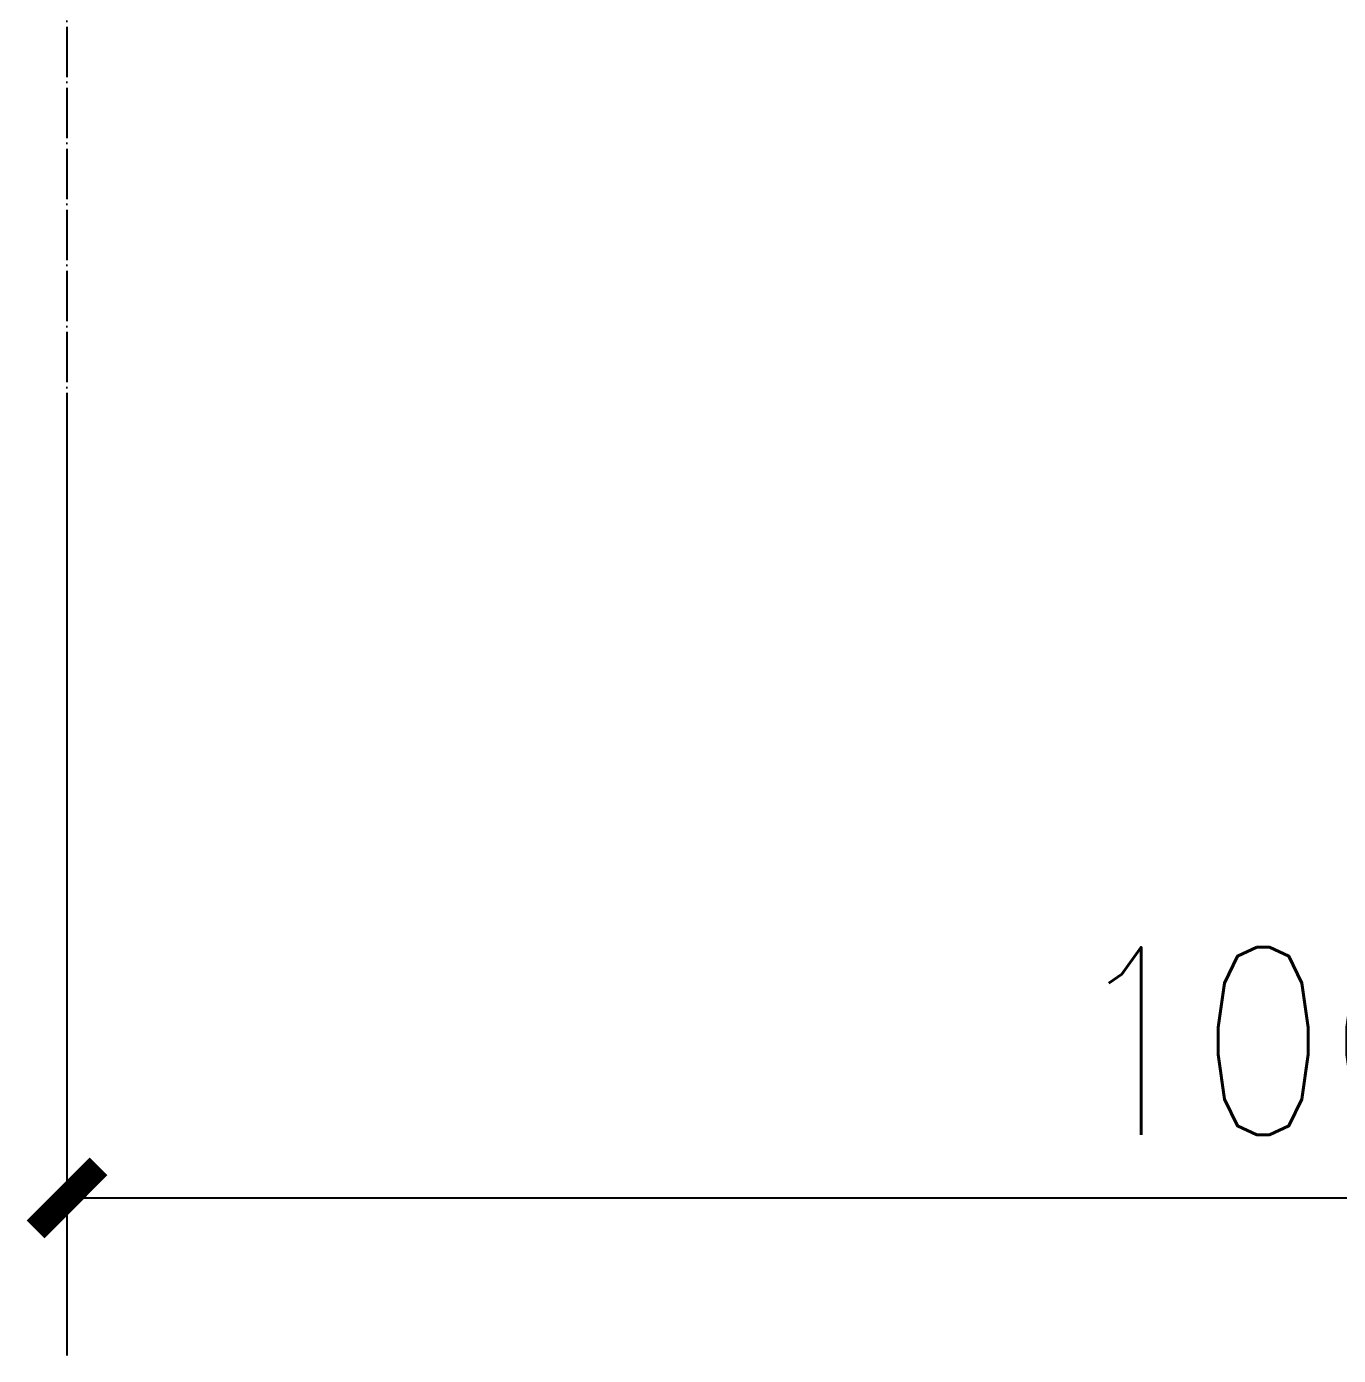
# Model space of a CAD drawing. Extents: x -737978 to 768813, y -372247 to 1140308.
# Drawn here: x -682689 to -682168, y -335227 to -334700 of the extents above; entities that cross this region are included whole.
import ezdxf

# ---------------------------------------------------------------- set-up
doc = ezdxf.new("R2010")
doc.units = 0
doc.header["$LTSCALE"] = 10
doc.header["$MEASUREMENT"] = 0
doc.linetypes.add('DOTE', pattern=[2.42, 2, -0.2, 0.02, -0.2])
doc.layers.get('0').update_dxf_attribs({"linetype": 'CONTINUOUS'})
doc.layers.get('Defpoints').update_dxf_attribs({"linetype": 'CONTINUOUS'})
doc.layers.add('DOTE', color=1, linetype='DOTE')
doc.layers.add('PUB_DIM', color=3, linetype='CONTINUOUS')
doc.styles.add('_TCH_DIM_T3', font='SIMPLEX.shx', dxfattribs={"width": 0.8, "bigfont": 'GBCBIG.shx'})
doc.dimstyles.new('_TCH_ARCH&&25', dxfattribs={"dimtxt": 74.375, "dimasz": 25, "dimexe": 62.5, "dimexo": 75, "dimgap": 25, "dimtad": 1, "dimdec": 0, "dimzin": 0, "dimdsep": 46, "dimtxsty": '_TCH_DIM_T3', "dimblk": 'ARCHTICK', "dimcen": 0.09, "dimclrt": 7, "dimazin": 2, "dimtfac": 1, "dimtdec": 0, "dimtix": 1, "dimtmove": 2, "dimatfit": 3, "dimfxl": 1, "dimtolj": 1, "dimtzin": 0, "dimarcsym": 0})

# ---------------------------------------------------------------- blocks, each defined once
blk = doc.blocks.new('_ArchTick')
at = {"color": 0, "linetype": 'ByBlock', "const_width": 0.4}
blk.add_lwpolyline([(-0.5, -0.5), (0.5, 0.5)], dxfattribs=at)
blk = doc.blocks.new('*D67')
at = {"layer": 'Defpoints', "color": 0, "transparency": 16777216}
for p in [(-682672.81, -334785.35), (-681672.81, -334785.35), (-681672.81, -335164.56)]:
    blk.add_point(p, dxfattribs=at)
at = {"layer": 'PUB_DIM', "color": 0, "lineweight": -2, "transparency": 16777216}
for p, q in [((-682672.81, -334860.35), (-682672.81, -335227.06)), ((-681672.81, -334860.35), (-681672.81, -335227.06)), ((-682672.81, -335164.56), (-681672.81, -335164.56))]:
    blk.add_line(p, q, dxfattribs=at)
at = {"layer": 'PUB_DIM', "color": 0, "lineweight": -2, "transparency": 16777216, "xscale": 25, "yscale": 25, "zscale": 25, "rotation": 180}
blk.add_blockref('_ArchTick', (-682672.81, -335164.56), dxfattribs=at)
at = {"layer": 'PUB_DIM', "color": 0, "lineweight": -2, "transparency": 16777216, "xscale": 25, "yscale": 25, "zscale": 25}
blk.add_blockref('_ArchTick', (-681672.81, -335164.56), dxfattribs=at)
at = {"layer": 'PUB_DIM', "color": 7, "transparency": 16777216, "insert": (-682172.81, -335102.37), "char_height": 74.375, "attachment_point": 5, "style": '_TCH_DIM_T3'}
blk.add_mtext('\\A1;1000', dxfattribs=at)

msp = doc.modelspace()

# ---------------------------------------------------------------- linework, layer by layer
at = {"layer": 'DOTE'}
msp.add_lwpolyline([(-682672.81, -314710.89), (-682672.81, -334902.14)], dxfattribs=at)

# ---------------------------------------------------------------- dimensions: what is measured, and where the dimension line sits
at = {"layer": 'PUB_DIM'}
dim = msp.add_aligned_dim(p1=(-682672.81, -334785.35), p2=(-681672.81, -334785.35), distance=-379.21, dimstyle='_TCH_ARCH&&25', dxfattribs=at)
dim.commit()
dim.dimension.update_dxf_attribs({"geometry": '*D67', "text_midpoint": (-682172.81, -335102.37)})

doc.saveas('drawing.dxf')
